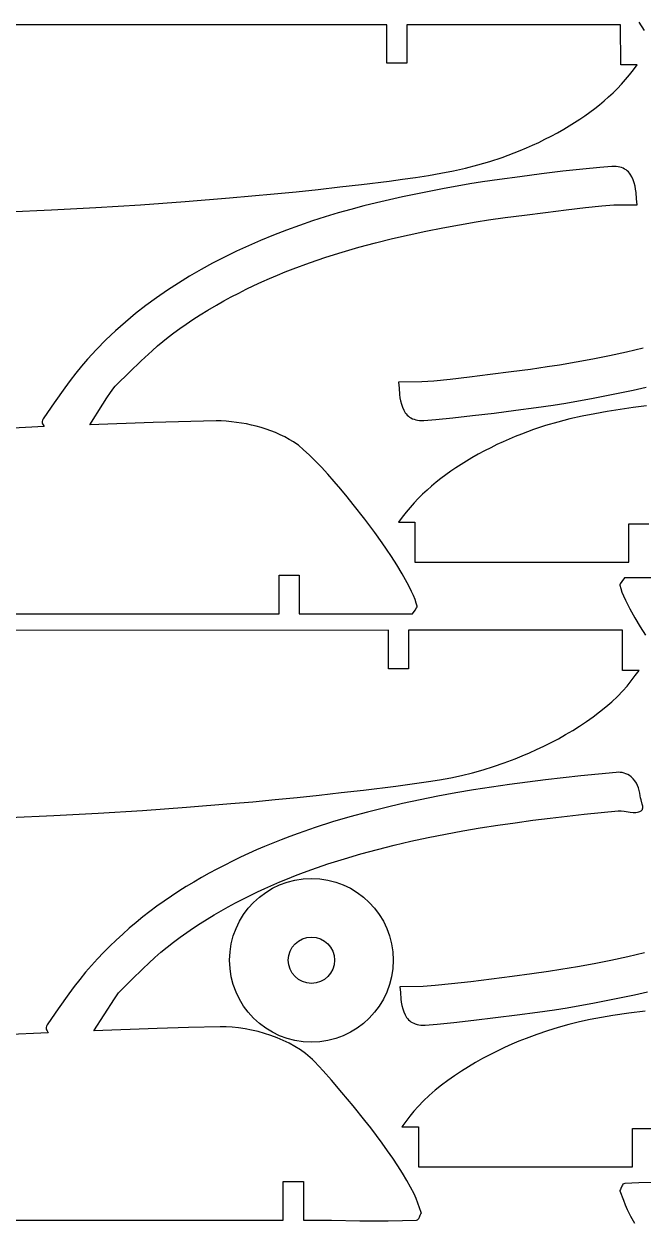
# Model space of a CAD drawing. Extents: x 169 to 749, y 15 to 895.
# Drawn here: x 539.3 to 619.6, y 97.5 to 253 of the extents above; entities that cross this region are included whole.
import ezdxf

# ---------------------------------------------------------------- set-up
doc = ezdxf.new("R2010")
doc.units = 0
doc.layers.get('0').update_dxf_attribs({"linetype": 'CONTINUOUS'})

msp = doc.modelspace()

# ---------------------------------------------------------------- linework, layer by layer
at = {"color": 4}
for p, q in [((586.354528, 252.867103), (506.678328, 252.865503)), ((586.355028, 247.868203), (586.354528, 252.867103)), ((616.698128, 252.867703), (588.954028, 252.867103)), ((588.954028, 252.867103), (588.954528, 247.868203)), ((616.698828, 247.669303), (616.698128, 252.867703)), ((619.07216, 253.217839), (619.758439, 252.12838)), ((588.954528, 247.868203), (586.355028, 247.868203)), ((618.857228, 247.669303), (616.698828, 247.669303)), ((618.365984, 247.008504), (618.857228, 247.669303)), ((616.812731, 245.163034), (617.343953, 245.756432)), ((617.343953, 245.756432), (617.861632, 246.371234)), ((617.861632, 246.371234), (618.365984, 247.008504)), ((615.708786, 244.0362), (616.267748, 244.589978)), ((616.267748, 244.589978), (616.812731, 245.163034)), ((613.945848, 242.479908), (614.548053, 242.982228)), ((614.548053, 242.982228), (615.135626, 243.500638)), ((615.135626, 243.500638), (615.708786, 244.0362)), ((611.386352, 240.61027), (612.049262, 241.058859)), ((612.049262, 241.058859), (612.69667, 241.519287)), ((612.69667, 241.519287), (613.328793, 241.992616)), ((613.328793, 241.992616), (613.945848, 242.479908)), ((609.302428, 239.324903), (610.013153, 239.744355)), ((610.013153, 239.744355), (610.707721, 240.172456)), ((610.707721, 240.172456), (611.386352, 240.61027)), ((606.06215, 237.611017), (606.864614, 238.005995)), ((606.864614, 238.005995), (607.671751, 238.422768)), ((607.671751, 238.422768), (608.484158, 238.862137)), ((608.484158, 238.862137), (609.302428, 239.324903)), ((602.887137, 236.233023), (603.676853, 236.548836)), ((603.676853, 236.548836), (604.468864, 236.883238)), ((604.468864, 236.883238), (605.263765, 237.237031)), ((605.263765, 237.237031), (606.06215, 237.611017)), ((598.163727, 234.683669), (599.739327, 235.139648)), ((599.739327, 235.139648), (601.312211, 235.653963)), ((601.312211, 235.653963), (602.099122, 235.935)), ((602.099122, 235.935), (602.887137, 236.233023)), ((590.078456, 233.054476), (591.739007, 233.314919)), ((591.739007, 233.314919), (593.373051, 233.60165)), ((593.373051, 233.60165), (594.985347, 233.921079)), ((594.985347, 233.921079), (596.580653, 234.279616)), ((596.580653, 234.279616), (598.163727, 234.683669)), ((606.409718, 233.512166), (603.596677, 233.154637)), ((609.213567, 233.84952), (606.409718, 233.512166)), ((611.806651, 234.140847), (609.213567, 233.84952)), ((613.987396, 234.360297), (611.806651, 234.140847)), ((615.55423, 234.482016), (613.987396, 234.360297)), ((615.844094, 234.488153), (615.55423, 234.482016)), ((616.115477, 234.474893), (615.844094, 234.488153)), ((616.369017, 234.443135), (616.115477, 234.474893)), ((616.605349, 234.393778), (616.369017, 234.443135)), ((616.825112, 234.32772), (616.605349, 234.393778)), ((617.02894, 234.245861), (616.825112, 234.32772)), ((617.217472, 234.149098), (617.02894, 234.245861)), ((617.391343, 234.03833), (617.217472, 234.149098)), ((617.55119, 233.914456), (617.391343, 234.03833)), ((617.69765, 233.778375), (617.55119, 233.914456)), ((617.83136, 233.630985), (617.69765, 233.778375)), ((617.952955, 233.473185), (617.83136, 233.630985)), ((618.162351, 233.129948), (617.952955, 233.473185)), ((577.430643, 231.504399), (580.263419, 231.818175)), ((580.263419, 231.818175), (583.076028, 232.147403)), ((583.076028, 232.147403), (586.658803, 232.586819)), ((586.658803, 232.586819), (588.386641, 232.813913)), ((588.386641, 232.813913), (590.078456, 233.054476)), ((597.11813, 232.219516), (593.570607, 231.571433)), ((598.74931, 232.482461), (597.11813, 232.219516)), ((600.976016, 232.802785), (598.74931, 232.482461)), ((603.596677, 233.154637), (600.976016, 232.802785)), ((618.33093, 232.755854), (618.162351, 233.129948)), ((618.463786, 232.358091), (618.33093, 232.755854)), ((618.566012, 231.943849), (618.463786, 232.358091)), ((618.6427, 231.520317), (618.566012, 231.943849)), ((560.161903, 229.930066), (565.95195, 230.39804)), ((565.95195, 230.39804), (568.838354, 230.652896)), ((568.838354, 230.652896), (571.715406, 230.922048)), ((571.715406, 230.922048), (574.580404, 231.205787)), ((574.580404, 231.205787), (577.430643, 231.504399)), ((586.703953, 230.160836), (585.020801, 229.767374)), ((588.398097, 230.535064), (586.703953, 230.160836)), ((590.105646, 230.892966), (588.398097, 230.535064)), ((593.570607, 231.571433), (590.105646, 230.892966)), ((618.698943, 231.094683), (618.6427, 231.520317)), ((618.770468, 230.265868), (618.698943, 231.094683)), ((618.82133, 229.514916), (618.770468, 230.265868)), ((537.168428, 228.572303), (542.848529, 228.839243)), ((542.848529, 228.839243), (548.588562, 229.152976)), ((548.588562, 229.152976), (554.366897, 229.515814)), ((554.366897, 229.515814), (560.161903, 229.930066)), ((581.677828, 228.911104), (580.013183, 228.442477)), ((583.34623, 229.351766), (581.677828, 228.911104)), ((585.020801, 229.767374), (583.34623, 229.351766)), ((606.934105, 228.526504), (609.626304, 228.854671)), ((609.626304, 228.854671), (612.127784, 229.140183)), ((612.127784, 229.140183), (614.254681, 229.358109)), ((614.254681, 229.358109), (615.82313, 229.483516)), ((615.82313, 229.483516), (618.82133, 229.514916)), ((576.685515, 227.409691), (575.017668, 226.839712)), ((578.349883, 227.942976), (576.685515, 227.409691)), ((580.013183, 228.442477), (578.349883, 227.942976)), ((595.777893, 226.915451), (597.93543, 227.285916)), ((597.93543, 227.285916), (599.551852, 227.535387)), ((599.551852, 227.535387), (601.713015, 227.84193)), ((601.713015, 227.84193), (604.235054, 228.180613)), ((604.235054, 228.180613), (606.934105, 228.526504)), ((571.661888, 225.578035), (569.96913, 224.880516)), ((573.343929, 226.23013), (571.661888, 225.578035)), ((575.017668, 226.839712), (573.343929, 226.23013)), ((587.06915, 225.11418), (589.250065, 225.617119)), ((589.250065, 225.617119), (591.43118, 226.083408)), ((591.43118, 226.083408), (593.608466, 226.5154)), ((593.608466, 226.5154), (595.777893, 226.915451)), ((568.385996, 224.189741), (566.819976, 223.467664)), ((569.96913, 224.880516), (568.385996, 224.189741)), ((580.567905, 223.361916), (582.72404, 223.988934)), ((582.72404, 223.988934), (584.892465, 224.572237)), ((584.892465, 224.572237), (587.06915, 225.11418)), ((565.272493, 222.713193), (563.744968, 221.925238)), ((566.819976, 223.467664), (565.272493, 222.713193)), ((576.308624, 221.96732), (578.42809, 222.68883)), ((578.42809, 222.68883), (580.567905, 223.361916)), ((562.238823, 221.102706), (560.755479, 220.244507)), ((563.744968, 221.925238), (562.238823, 221.102706)), ((572.146859, 220.369613), (573.176395, 220.789112)), ((573.176395, 220.789112), (574.213537, 221.195033)), ((574.213537, 221.195033), (576.308624, 221.96732)), ((559.296358, 219.349549), (557.86288, 218.416741)), ((560.755479, 220.244507), (559.296358, 219.349549)), ((569.108923, 219.026709), (570.112619, 219.488706)), ((570.112619, 219.488706), (571.125432, 219.936242)), ((571.125432, 219.936242), (572.146859, 220.369613)), ((557.86288, 218.416741), (556.456469, 217.444992)), ((566.157575, 217.551012), (567.130898, 218.058156)), ((567.130898, 218.058156), (568.114848, 218.549957)), ((568.114848, 218.549957), (569.108923, 219.026709)), ((555.078545, 216.433209), (553.730529, 215.380303)), ((556.456469, 217.444992), (555.078545, 216.433209)), ((563.130192, 215.834102), (564.24483, 216.489516)), ((564.24483, 216.489516), (565.195385, 217.02823)), ((565.195385, 217.02823), (566.157575, 217.551012)), ((553.730529, 215.380303), (552.413843, 214.285182)), ((560.287735, 214.033044), (561.162499, 214.612516)), ((561.162499, 214.612516), (562.106367, 215.210652)), ((562.106367, 215.210652), (563.130192, 215.834102)), ((551.129909, 213.146754), (549.880148, 211.963927)), ((552.413843, 214.285182), (551.129909, 213.146754)), ((558.702098, 212.903498), (559.47122, 213.465588)), ((559.47122, 213.465588), (560.287735, 214.033044)), ((549.880148, 211.963927), (548.665981, 210.735612)), ((556.57055, 211.182926), (557.262618, 211.768816)), ((557.262618, 211.768816), (557.969516, 212.340124)), ((557.969516, 212.340124), (558.702098, 212.903498)), ((548.665981, 210.735612), (547.48883, 209.460716)), ((554.474782, 209.271263), (555.882458, 210.575803)), ((555.882458, 210.575803), (556.57055, 211.182926)), ((615.270572, 209.912548), (613.093273, 209.480556)), ((617.451699, 210.378837), (615.270572, 209.912548)), ((619.632623, 210.881775), (617.451699, 210.378837)), ((546.717195, 208.564014), (545.974335, 207.64349)), ((547.48883, 209.460716), (546.717195, 208.564014)), ((552.952752, 207.801999), (554.474782, 209.271263)), ((607.149883, 208.460597), (604.988733, 208.154068)), ((608.766275, 208.71004), (607.149883, 208.460597)), ((610.923831, 209.080504), (608.766275, 208.71004)), ((613.093273, 209.480556), (610.923831, 209.080504)), ((545.974335, 207.64349), (545.25492, 206.703687)), ((551.22953, 206.114816), (552.952752, 207.801999)), ((594.573936, 206.855787), (592.447029, 206.637851)), ((597.075429, 207.141311), (594.573936, 206.855787)), ((599.767638, 207.46949), (597.075429, 207.141311)), ((602.466696, 207.815387), (599.767638, 207.46949)), ((604.988733, 208.154068), (602.466696, 207.815387)), ((544.553618, 205.749154), (543.184032, 203.814074)), ((545.25492, 206.703687), (544.553618, 205.749154)), ((550.502088, 205.167749), (550.918278, 205.746312)), ((550.918278, 205.746312), (551.089278, 205.960935)), ((551.089278, 205.960935), (551.22953, 206.114816)), ((590.878575, 206.51244), (587.880475, 206.48104)), ((587.880475, 206.48104), (587.931338, 205.730116)), ((587.931338, 205.730116), (588.002863, 204.901315)), ((592.447029, 206.637851), (590.878575, 206.51244)), ((616.59616, 205.102976), (618.303709, 205.460872)), ((618.303709, 205.460872), (619.997853, 205.835093)), ((543.184032, 203.814074), (541.82293, 201.874616)), ((549.499293, 203.643679), (550.01706, 204.444935)), ((550.01706, 204.444935), (550.502088, 205.167749)), ((588.002863, 204.901315), (588.059106, 204.475683)), ((588.059106, 204.475683), (588.135794, 204.052151)), ((588.135794, 204.052151), (588.23802, 203.637906)), ((607.952496, 203.513495), (609.583675, 203.77644)), ((609.583675, 203.77644), (613.131199, 204.424518)), ((613.131199, 204.424518), (616.59616, 205.102976)), ((547.82283, 200.970416), (549.499293, 203.643679)), ((588.23802, 203.637906), (588.370875, 203.24014)), ((588.370875, 203.24014), (588.539455, 202.86604)), ((588.539455, 202.86604), (588.74885, 202.522798)), ((588.74885, 202.522798), (588.870446, 202.364994)), ((588.870446, 202.364994), (589.004156, 202.217601)), ((589.004156, 202.217601), (589.150616, 202.081517)), ((594.895155, 201.855109), (597.488239, 202.146436)), ((597.488239, 202.146436), (600.292088, 202.48379)), ((600.292088, 202.48379), (603.105129, 202.841319)), ((603.105129, 202.841319), (605.725789, 203.193171)), ((605.725789, 203.193171), (607.952496, 203.513495)), ((613.328753, 202.394308), (611.716457, 202.074879)), ((614.962797, 202.681039), (613.328753, 202.394308)), ((616.623348, 202.941481), (614.962797, 202.681039)), ((618.315163, 203.182045), (616.623348, 202.941481)), ((620.043001, 203.409139), (618.315163, 203.182045)), ((541.89873, 200.719716), (536.218629, 200.452776)), ((541.633424, 201.386465), (541.62803, 201.212516)), ((541.62803, 201.212516), (541.662832, 201.07973)), ((541.669905, 201.559354), (541.633424, 201.386465)), ((541.662832, 201.07973), (541.734168, 200.957604)), ((541.734174, 201.724349), (541.669905, 201.559354)), ((541.734168, 200.957604), (541.89873, 200.719716)), ((541.82293, 201.874616), (541.734174, 201.724349)), ((556.012305, 201.237679), (547.82283, 200.970416)), ((564.20283, 201.475316), (556.012305, 201.237679)), ((564.858301, 201.451366), (564.20283, 201.475316)), ((565.514409, 201.410375), (564.858301, 201.451366)), ((566.170231, 201.351777), (565.514409, 201.410375)), ((566.824845, 201.275007), (566.170231, 201.351777)), ((567.477326, 201.179497), (566.824845, 201.275007)), ((568.126751, 201.064681), (567.477326, 201.179497)), ((568.772198, 200.929993), (568.126751, 201.064681)), ((569.412743, 200.774866), (568.772198, 200.929993)), ((570.047462, 200.598735), (569.412743, 200.774866)), ((570.675433, 200.401033), (570.047462, 200.598735)), ((589.150616, 202.081517), (589.310463, 201.95764)), ((589.310463, 201.95764), (589.484334, 201.846869)), ((589.484334, 201.846869), (589.672866, 201.750104)), ((589.672866, 201.750104), (589.876694, 201.668242)), ((589.876694, 201.668242), (590.096457, 201.602182)), ((590.096457, 201.602182), (590.332789, 201.552823)), ((590.332789, 201.552823), (590.586329, 201.521064)), ((590.586329, 201.521064), (590.857712, 201.507803)), ((590.857712, 201.507803), (591.147575, 201.51394)), ((591.147575, 201.51394), (592.71441, 201.635659)), ((592.71441, 201.635659), (594.895155, 201.855109)), ((606.962477, 200.85631), (605.389593, 200.341995)), ((608.538077, 201.312289), (606.962477, 200.85631)), ((610.121151, 201.716342), (608.538077, 201.312289)), ((611.716457, 202.074879), (610.121151, 201.716342)), ((571.295732, 200.181193), (570.675433, 200.401033)), ((571.907435, 199.93865), (571.295732, 200.181193)), ((572.50962, 199.672838), (571.907435, 199.93865)), ((573.101363, 199.383188), (572.50962, 199.672838)), ((573.681741, 199.069137), (573.101363, 199.383188)), ((574.24983, 198.730116), (573.681741, 199.069137)), ((602.23294, 199.11272), (601.43804, 198.758927)), ((603.024951, 199.447122), (602.23294, 199.11272)), ((603.814667, 199.762935), (603.024951, 199.447122)), ((604.602683, 200.060958), (603.814667, 199.762935)), ((605.389593, 200.341995), (604.602683, 200.060958)), ((574.552774, 198.528459), (574.24983, 198.730116)), ((574.872312, 198.293265), (574.552774, 198.528459)), ((575.556003, 197.730317), (574.872312, 198.293265)), ((576.290567, 197.057369), (575.556003, 197.730317)), ((599.030053, 197.57319), (598.217646, 197.133821)), ((599.837191, 197.989963), (599.030053, 197.57319)), ((600.639655, 198.384941), (599.837191, 197.989963)), ((601.43804, 198.758927), (600.639655, 198.384941)), ((577.06567, 196.290516), (576.290567, 197.057369)), ((577.870974, 195.445856), (577.06567, 196.290516)), ((596.688652, 196.251603), (595.994083, 195.823502)), ((597.399376, 196.671055), (596.688652, 196.251603)), ((598.217646, 197.133821), (597.399376, 196.671055)), ((578.696145, 194.539484), (577.870974, 195.445856)), ((579.530847, 193.587497), (578.696145, 194.539484)), ((594.005134, 194.476671), (593.373012, 194.003342)), ((594.652542, 194.937099), (594.005134, 194.476671)), ((595.315452, 195.385688), (594.652542, 194.937099)), ((595.994083, 195.823502), (595.315452, 195.385688)), ((580.364743, 192.605991), (579.530847, 193.587497)), ((592.153751, 193.01373), (591.566178, 192.49532)), ((592.755957, 193.51605), (592.153751, 193.01373)), ((593.373012, 194.003342), (592.755957, 193.51605)), ((581.187498, 191.611062), (580.364743, 192.605991)), ((581.988777, 190.618807), (581.187498, 191.611062)), ((590.434056, 191.40598), (589.889073, 190.832924)), ((590.993019, 191.959758), (590.434056, 191.40598)), ((591.566178, 192.49532), (590.993019, 191.959758)), ((583.48556, 188.706704), (581.988777, 190.618807)), ((589.357851, 190.239526), (588.840173, 189.624724)), ((589.889073, 190.832924), (589.357851, 190.239526)), ((584.772407, 186.99845), (583.48556, 188.706704)), ((588.33582, 188.987454), (587.844576, 188.326655)), ((587.844576, 188.326655), (590.002976, 188.326655)), ((588.840173, 189.624724), (588.33582, 188.987454)), ((590.002976, 188.326655), (590.003676, 183.128255)), ((617.747776, 183.128855), (617.747276, 188.127755)), ((617.747276, 188.127755), (620.346776, 188.127755)), ((585.76663, 185.622816), (584.772407, 186.99845)), ((586.307784, 184.834086), (585.76663, 185.622816)), ((586.943366, 183.867575), (586.307784, 184.834086)), ((587.629646, 182.778116), (586.943366, 183.867575)), ((588.322893, 181.620541), (587.629646, 182.778116)), ((590.003676, 183.128255), (617.747776, 183.128855)), ((572.38883, 176.426516), (572.38893, 181.425316)), ((572.38893, 181.425316), (574.98853, 181.425516)), ((574.98853, 181.425516), (574.98833, 176.426516)), ((588.979376, 180.449681), (588.322893, 181.620541)), ((589.280164, 179.876405), (588.979376, 180.449681)), ((616.845575, 180.617522), (616.653013, 180.322697)), ((617.21045, 181.114022), (616.845575, 180.617522)), ((631.88545, 181.114322), (617.21045, 181.114022)), ((589.555363, 179.320369), (589.280164, 179.876405)), ((589.799506, 178.788429), (589.555363, 179.320369)), ((590.007125, 178.287437), (589.799506, 178.788429)), ((616.596578, 180.20902), (616.58285, 180.135122)), ((616.58285, 180.135122), (616.701025, 179.71659)), ((616.653013, 180.322697), (616.596578, 180.20902)), ((616.701025, 179.71659), (616.866655, 179.253401)), ((616.866655, 179.253401), (617.074275, 178.752409)), ((590.172756, 177.824248), (590.007125, 178.287437)), ((590.29093, 177.405716), (590.172756, 177.824248)), ((590.220768, 177.218141), (590.277203, 177.331818)), ((590.277203, 177.331818), (590.29093, 177.405716)), ((617.074275, 178.752409), (617.318417, 178.220467)), ((617.318417, 178.220467), (617.593616, 177.66443)), ((617.593616, 177.66443), (617.894405, 177.091151)), ((492.71263, 176.424816), (572.38883, 176.426516)), ((574.98833, 176.426516), (589.66333, 176.426816)), ((589.66333, 176.426816), (590.028205, 176.923316)), ((590.028205, 176.923316), (590.220768, 177.218141)), ((617.894405, 177.091151), (618.550888, 175.920284)), ((618.550888, 175.920284), (619.244134, 174.762697)), ((586.580721, 174.287502), (506.872721, 174.286002)), ((586.581221, 169.286602), (586.580721, 174.287502)), ((616.936221, 174.288102), (589.181221, 174.287602)), ((589.181221, 174.287602), (589.181721, 169.286702)), ((616.937121, 169.087702), (616.936221, 174.288102)), ((619.244134, 174.762697), (619.930414, 173.67322)), ((589.181721, 169.286702), (586.581221, 169.286602)), ((619.096421, 169.087702), (616.937121, 169.087702)), ((618.075209, 167.721527), (618.601148, 168.410821)), ((618.601148, 168.410821), (619.096421, 169.087702)), ((616.283226, 165.71971), (616.981921, 166.432002)), ((616.981921, 166.432002), (617.531251, 167.051396)), ((617.531251, 167.051396), (618.075209, 167.721527)), ((614.769279, 164.352545), (615.544495, 165.026379)), ((615.544495, 165.026379), (616.283226, 165.71971)), ((613.123596, 163.065518), (613.961129, 163.698746)), ((613.961129, 163.698746), (614.769279, 164.352545)), ((610.470209, 161.294627), (611.374585, 161.862922)), ((611.374585, 161.862922), (612.260231, 162.453397)), ((612.260231, 162.453397), (613.123596, 163.065518)), ((607.680208, 159.728198), (608.619469, 160.226729)), ((608.619469, 160.226729), (609.550653, 160.749051)), ((609.550653, 160.749051), (610.470209, 161.294627)), ((604.849468, 158.380722), (605.791656, 158.804658)), ((605.791656, 158.804658), (606.73642, 159.253996)), ((606.73642, 159.253996), (607.680208, 159.728198)), ((600.21566, 156.619451), (601.597447, 157.092063)), ((601.597447, 157.092063), (602.987021, 157.611202)), ((602.987021, 157.611202), (603.913406, 157.982725)), ((603.913406, 157.982725), (604.849468, 158.380722)), ((596.055299, 155.461732), (597.450759, 155.80619)), ((597.450759, 155.80619), (598.835488, 156.191461)), ((598.835488, 156.191461), (600.21566, 156.619451)), ((616.096371, 155.847698), (611.522146, 155.393335)), ((616.361404, 155.862174), (616.096371, 155.847698)), ((616.624011, 155.852659), (616.361404, 155.862174)), ((616.88263, 155.818935), (616.624011, 155.852659)), ((617.135696, 155.760785), (616.88263, 155.818935)), ((617.381646, 155.677994), (617.135696, 155.760785)), ((617.618918, 155.570343), (617.381646, 155.677994)), ((617.845947, 155.437617), (617.618918, 155.570343)), ((583.300821, 153.559602), (587.525421, 154.080165)), ((587.525421, 154.080165), (589.635471, 154.357776)), ((589.635471, 154.357776), (591.742821, 154.654202)), ((591.742821, 154.654202), (593.207503, 154.887643)), ((593.207503, 154.887643), (594.642938, 155.156185)), ((594.642938, 155.156185), (596.055299, 155.461732)), ((599.952479, 153.941305), (597.618233, 153.578623)), ((602.288585, 154.277951), (599.952479, 153.941305)), ((604.623399, 154.591801), (602.288585, 154.277951)), ((606.953771, 154.886098), (604.623399, 154.591801)), ((609.236627, 155.151252), (606.953771, 154.886098)), ((611.522146, 155.393335), (609.236627, 155.151252)), ((618.061171, 155.279598), (617.845947, 155.437617)), ((618.326782, 155.031927), (618.061171, 155.279598)), ((618.551774, 154.760137), (618.326782, 155.031927)), ((618.73912, 154.467254), (618.551774, 154.760137)), ((618.891796, 154.15631), (618.73912, 154.467254)), ((619.012774, 153.830333), (618.891796, 154.15631)), ((571.84779, 152.320135), (574.713519, 152.605151)), ((574.713519, 152.605151), (577.577671, 152.906399)), ((577.577671, 152.906399), (580.440141, 153.224382)), ((580.440141, 153.224382), (583.300821, 153.559602)), ((592.967925, 152.762182), (590.658166, 152.301941)), ((595.288998, 153.186662), (592.967925, 152.762182)), ((597.618233, 153.578623), (595.288998, 153.186662)), ((619.10503, 153.492352), (619.012774, 153.830333)), ((619.171538, 153.145397), (619.10503, 153.492352)), ((619.215271, 152.792498), (619.171538, 153.145397)), ((619.26054, 152.542136), (619.215271, 152.792498)), ((619.338179, 152.275396), (619.26054, 152.542136)), ((548.878015, 150.564051), (554.62629, 150.922767)), ((554.62629, 150.922767), (560.371246, 151.33234)), ((560.371246, 151.33234), (566.112031, 151.796789)), ((566.112031, 151.796789), (568.980592, 152.050848)), ((568.980592, 152.050848), (571.84779, 152.320135)), ((586.09128, 151.268253), (583.820889, 150.694838)), ((588.362871, 151.802698), (586.09128, 151.268253)), ((590.658166, 152.301941), (588.362871, 151.802698)), ((614.16088, 150.65249), (616.365371, 150.847198)), ((616.365371, 150.847198), (616.746514, 150.84862)), ((616.746514, 150.84862), (617.138339, 150.806905)), ((617.138339, 150.806905), (617.929121, 150.68176)), ((619.205947, 150.786139), (619.364771, 150.878498)), ((619.510633, 151.731885), (619.338179, 152.275396)), ((619.364771, 150.878498), (619.450843, 150.952451)), ((619.450843, 150.952451), (619.512537, 151.038198)), ((619.565487, 151.474669), (619.510633, 151.731885)), ((619.512537, 151.038198), (619.552351, 151.134515)), ((619.552351, 151.134515), (619.572782, 151.24018)), ((619.572782, 151.24018), (619.565487, 151.474669)), ((537.374921, 149.983102), (543.127274, 150.252169)), ((543.127274, 150.252169), (548.878015, 150.564051)), ((579.302946, 149.417273), (577.065011, 148.706207)), ((581.556508, 150.078997), (579.302946, 149.417273)), ((583.820889, 150.694838), (581.556508, 150.078997)), ((600.747064, 149.001986), (603.018632, 149.329005)), ((603.018632, 149.329005), (605.290891, 149.634286)), ((605.290891, 149.634286), (607.561771, 149.921198)), ((607.561771, 149.921198), (609.759286, 150.184137)), ((609.759286, 150.184137), (611.958921, 150.429685)), ((611.958921, 150.429685), (614.16088, 150.65249)), ((617.929121, 150.68176), (618.315617, 150.642179)), ((618.315617, 150.642179), (618.687877, 150.647159)), ((618.687877, 150.647159), (618.866722, 150.67321)), ((618.866722, 150.67321), (619.039672, 150.718623)), ((619.039672, 150.718623), (619.205947, 150.786139)), ((574.847514, 147.942344), (573.747933, 147.539534)), ((577.065011, 148.706207), (574.847514, 147.942344)), ((591.709121, 147.409145), (593.957216, 147.856809)), ((593.957216, 147.856809), (596.214285, 148.269257)), ((596.214285, 148.269257), (598.478258, 148.64986)), ((598.478258, 148.64986), (600.747064, 149.001986)), ((570.493071, 146.242398), (569.442954, 145.788716)), ((571.57011, 146.689992), (570.493071, 146.242398)), ((572.655264, 147.122227), (571.57011, 146.689992)), ((573.747933, 147.539534), (572.655264, 147.122227)), ((585.145261, 145.86854), (587.307734, 146.414151)), ((587.307734, 146.414151), (589.472071, 146.922898)), ((589.472071, 146.922898), (591.709121, 147.409145)), ((567.360128, 144.839352), (566.328618, 144.342844)), ((568.39844, 145.321171), (567.360128, 144.839352)), ((569.442954, 145.788716), (568.39844, 145.321171)), ((578.712311, 143.976858), (580.843221, 144.65326)), ((580.843221, 144.65326), (582.988981, 145.282699)), ((582.988981, 145.282699), (585.145261, 145.86854)), ((564.288397, 143.304119), (563.280885, 142.761076)), ((565.304508, 143.831238), (564.288397, 143.304119)), ((566.328618, 144.342844), (565.304508, 143.831238)), ((575.55326, 142.866831), (576.60058, 143.250124)), ((576.60058, 143.250124), (578.712311, 143.976858)), ((561.294053, 141.62557), (560.315932, 141.032282)), ((562.282571, 142.201698), (561.294053, 141.62557)), ((563.280885, 142.761076), (562.282571, 142.201698)), ((570.512919, 140.780359), (572.451971, 141.632198)), ((572.451971, 141.632198), (573.478414, 142.058289)), ((573.478414, 142.058289), (574.512357, 142.469693)), ((574.512357, 142.469693), (575.55326, 142.866831)), ((559.348806, 140.421422), (558.393274, 139.792576)), ((560.315932, 141.032282), (559.348806, 140.421422)), ((568.596469, 139.875601), (569.551585, 140.334784)), ((569.551585, 140.334784), (570.512919, 140.780359)), ((556.519389, 138.47928), (555.602235, 137.794006)), ((557.449935, 139.145333), (556.519389, 138.47928)), ((558.393274, 139.792576), (557.449935, 139.145333)), ((564.849558, 137.895223), (565.774117, 138.41262)), ((565.774117, 138.41262), (566.707167, 138.914897)), ((566.707167, 138.914897), (567.648141, 139.402431)), ((567.648141, 139.402431), (568.596469, 139.875601)), ((554.699071, 137.089098), (553.808543, 136.365578)), ((555.602235, 137.794006), (554.699071, 137.089098)), ((562.132514, 136.248521), (563.028189, 136.813551)), ((563.028189, 136.813551), (563.934059, 137.362326)), ((563.934059, 137.362326), (564.849558, 137.895223)), ((552.93071, 135.62531), (552.066885, 134.868017)), ((553.808543, 136.365578), (552.93071, 135.62531)), ((560.374026, 135.068181), (561.247604, 135.666857)), ((561.247604, 135.666857), (562.132514, 136.248521)), ((551.218383, 134.093423), (550.386517, 133.30125)), ((552.066885, 134.868017), (551.218383, 134.093423)), ((557.826971, 133.166298), (558.663141, 133.818279)), ((558.663141, 133.818279), (559.512349, 134.452114)), ((559.512349, 134.452114), (560.374026, 135.068181)), ((549.5726, 132.491223), (548.777947, 131.663064)), ((550.386517, 133.30125), (549.5726, 132.491223)), ((556.239349, 131.819263), (557.023406, 132.504207)), ((557.023406, 132.504207), (557.826971, 133.166298)), ((619.804598, 132.426658), (617.623674, 131.923719)), ((548.003871, 130.816498), (547.231936, 129.919425)), ((548.777947, 131.663064), (548.003871, 130.816498)), ((554.715571, 130.397923), (555.471252, 131.115743)), ((555.471252, 131.115743), (556.239349, 131.819263)), ((611.095806, 130.625387), (608.93825, 130.254922)), ((613.265248, 131.025438), (611.095806, 130.625387)), ((615.442547, 131.45743), (613.265248, 131.025438)), ((617.623674, 131.923719), (615.442547, 131.45743)), ((547.231936, 129.919425), (546.488777, 128.998534)), ((553.227268, 128.936494), (554.715571, 130.397923)), ((602.63867, 129.360225), (599.939613, 129.014334)), ((605.160708, 129.698908), (602.63867, 129.360225)), ((607.321857, 130.005451), (605.160708, 129.698908)), ((608.93825, 130.254922), (607.321857, 130.005451)), ((545.769065, 128.058365), (545.067471, 127.10346)), ((546.488777, 128.998534), (545.769065, 128.058365)), ((551.746071, 127.469198), (553.227268, 128.936494)), ((591.05055, 128.057322), (588.05245, 128.025922)), ((588.05245, 128.025922), (588.103313, 127.27497)), ((592.619004, 128.182729), (591.05055, 128.057322)), ((594.745911, 128.400655), (592.619004, 128.182729)), ((597.247403, 128.686167), (594.745911, 128.400655)), ((599.939613, 129.014334), (597.247403, 128.686167)), ((545.067471, 127.10346), (543.697314, 125.167605)), ((549.659933, 124.399135), (550.996671, 126.465898)), ((550.996671, 126.465898), (551.346058, 126.988435)), ((551.346058, 126.988435), (551.535672, 127.238055)), ((551.535672, 127.238055), (551.746071, 127.469198)), ((588.103313, 127.27497), (588.174838, 126.446155)), ((588.174838, 126.446155), (588.231081, 126.020521)), ((588.231081, 126.020521), (588.307769, 125.596989)), ((609.75565, 125.321322), (613.303174, 125.9694)), ((613.303174, 125.9694), (616.768135, 126.647856)), ((616.768135, 126.647856), (618.475684, 127.005751)), ((618.475684, 127.005751), (620.169828, 127.37997)), ((543.697314, 125.167605), (542.335671, 123.227298)), ((548.337971, 122.322698), (549.659933, 124.399135)), ((588.307769, 125.596989), (588.409994, 125.182747)), ((588.409994, 125.182747), (588.54285, 124.784984)), ((588.54285, 124.784984), (588.711429, 124.41089)), ((588.711429, 124.41089), (588.920825, 124.067653)), ((600.464063, 124.028672), (603.277104, 124.386201)), ((603.277104, 124.386201), (605.897764, 124.738053)), ((605.897764, 124.738053), (608.124471, 125.058377)), ((608.124471, 125.058377), (609.75565, 125.321322)), ((617.768428, 124.591755), (615.660994, 124.295286)), ((619.878469, 124.869361), (617.768428, 124.591755)), ((542.182583, 122.911885), (542.14615, 122.738921)), ((542.24686, 123.076955), (542.182583, 122.911885)), ((542.335671, 123.227298), (542.24686, 123.076955)), ((564.724571, 122.827798), (560.627161, 122.728851)), ((565.498961, 122.823178), (564.724571, 122.827798)), ((566.298224, 122.778992), (565.498961, 122.823178)), ((588.920825, 124.067653), (589.042421, 123.909853)), ((589.042421, 123.909853), (589.17613, 123.762463)), ((589.17613, 123.762463), (589.32259, 123.626382)), ((589.32259, 123.626382), (589.482438, 123.502508)), ((589.482438, 123.502508), (589.656309, 123.39174)), ((589.656309, 123.39174), (589.84484, 123.294977)), ((589.84484, 123.294977), (590.048669, 123.213118)), ((590.048669, 123.213118), (590.268431, 123.14706)), ((590.268431, 123.14706), (590.504764, 123.097703)), ((590.504764, 123.097703), (590.758304, 123.065945)), ((590.758304, 123.065945), (591.029687, 123.052685)), ((591.029687, 123.052685), (591.31955, 123.058822)), ((591.31955, 123.058822), (592.886384, 123.180541)), ((592.886384, 123.180541), (595.06713, 123.399991)), ((595.06713, 123.399991), (597.660214, 123.691318)), ((597.660214, 123.691318), (600.464063, 124.028672)), ((609.953056, 123.143348), (608.568327, 122.758078)), ((611.348515, 123.487805), (609.953056, 123.143348)), ((612.760876, 123.793347), (611.348515, 123.487805)), ((614.196312, 124.061874), (612.760876, 123.793347)), ((615.660994, 124.295286), (614.196312, 124.061874)), ((542.411571, 122.071898), (536.659218, 121.802859)), ((542.14615, 122.738921), (542.140871, 122.564898)), ((542.140871, 122.564898), (542.175616, 122.432038)), ((542.175616, 122.432038), (542.246933, 122.309848)), ((542.246933, 122.309848), (542.411571, 122.071898)), ((556.530446, 122.604648), (548.337971, 122.322698)), ((560.627161, 122.728851), (556.530446, 122.604648)), ((567.116761, 122.695816), (566.298224, 122.778992)), ((567.948975, 122.574227), (567.116761, 122.695816)), ((568.789268, 122.414803), (567.948975, 122.574227)), ((569.63204, 122.21812), (568.789268, 122.414803)), ((570.471695, 121.984755), (569.63204, 122.21812)), ((571.302633, 121.715285), (570.471695, 121.984755)), ((572.119257, 121.410288), (571.302633, 121.715285)), ((572.915968, 121.07034), (572.119257, 121.410288)), ((604.416794, 121.338386), (603.490409, 120.966846)), ((605.806368, 121.857496), (604.416794, 121.338386)), ((607.188155, 122.330094), (605.806368, 121.857496)), ((608.568327, 122.758078), (607.188155, 122.330094)), ((573.687169, 120.696018), (572.915968, 121.07034)), ((574.42726, 120.287899), (573.687169, 120.696018)), ((575.130644, 119.846561), (574.42726, 120.287899)), ((575.791723, 119.37258), (575.130644, 119.846561)), ((601.612159, 120.144883), (600.667395, 119.695534)), ((602.554347, 120.568832), (601.612159, 120.144883)), ((603.490409, 120.966846), (602.554347, 120.568832)), ((576.404898, 118.866533), (575.791723, 119.37258)), ((576.691772, 118.601665), (576.404898, 118.866533)), ((576.964571, 118.328998), (576.691772, 118.601665)), ((578.074021, 117.13536), (576.964571, 118.328998)), ((597.853162, 118.200455), (596.933606, 117.654873)), ((598.784346, 118.722784), (597.853162, 118.200455)), ((599.723607, 119.221322), (598.784346, 118.722784)), ((600.667395, 119.695534), (599.723607, 119.221322)), ((579.157371, 115.917798), (578.074021, 117.13536)), ((596.02923, 117.086575), (595.143584, 116.496096)), ((596.933606, 117.654873), (596.02923, 117.086575)), ((580.531261, 114.329298), (579.157371, 115.917798)), ((593.442686, 115.250744), (592.634536, 114.596943)), ((594.280219, 115.883973), (593.442686, 115.250744)), ((595.143584, 116.496096), (594.280219, 115.883973)), ((581.998877, 112.571566), (580.531261, 114.329298)), ((591.85932, 113.923109), (591.120589, 113.229778)), ((592.634536, 114.596943), (591.85932, 113.923109)), ((583.50854, 110.692362), (581.998877, 112.571566)), ((590.421894, 112.517486), (589.872567, 111.898148)), ((591.120589, 113.229778), (590.421894, 112.517486)), ((584.26299, 109.722134), (583.50854, 110.692362)), ((588.802751, 110.538723), (588.307594, 109.861786)), ((589.328631, 111.228036), (588.802751, 110.538723)), ((589.872567, 111.898148), (589.328631, 111.228036)), ((585.008571, 108.739448), (584.26299, 109.722134)), ((588.307594, 109.861786), (590.466894, 109.861786)), ((590.466894, 109.861786), (590.467594, 104.661386)), ((618.222094, 109.662786), (620.822594, 109.662886)), ((618.222594, 104.661886), (618.222094, 109.662786)), ((585.738824, 107.750274), (585.008571, 108.739448)), ((586.447289, 106.760583), (585.738824, 107.750274)), ((587.127506, 105.776344), (586.447289, 106.760583)), ((587.773014, 104.803529), (587.127506, 105.776344)), ((588.377355, 103.848106), (587.773014, 104.803529)), ((590.467594, 104.661386), (618.222594, 104.661886)), ((572.913771, 97.768998), (572.913871, 102.769998)), ((572.913871, 102.769998), (575.514471, 102.769998)), ((575.514471, 102.769998), (575.514271, 97.769098)), ((588.934068, 102.916047), (588.377355, 103.848106)), ((589.436694, 102.013321), (588.934068, 102.916047)), ((620.89253, 102.639939), (619.058568, 102.600685)), ((589.878771, 101.145898), (589.436694, 102.013321)), ((590.140475, 100.557782), (589.878771, 101.145898)), ((616.592428, 101.604698), (616.587716, 101.572036)), ((616.587716, 101.572036), (616.598228, 101.537798)), ((616.661826, 101.732493), (616.592428, 101.604698)), ((616.598228, 101.537798), (617.045978, 100.328698)), ((616.723686, 101.875665), (616.661826, 101.732493)), ((616.845466, 102.169536), (616.723686, 101.875665)), ((616.915718, 102.300928), (616.845466, 102.169536)), ((616.999102, 102.409087), (616.915718, 102.300928)), ((617.100783, 102.484362), (616.999102, 102.409087)), ((617.225928, 102.517098), (617.100783, 102.484362)), ((619.058568, 102.600685), (617.225928, 102.517098)), ((590.375133, 99.957798), (590.140475, 100.557782)), ((590.822971, 98.748698), (590.375133, 99.957798)), ((617.045978, 100.328698), (617.280625, 99.728714)), ((617.280625, 99.728714), (617.542328, 99.140598)), ((590.421999, 97.877409), (590.505386, 97.985568)), ((590.505386, 97.985568), (590.575646, 98.11696)), ((590.575646, 98.11696), (590.697455, 98.41083)), ((590.697455, 98.41083), (590.759341, 98.554003)), ((590.759341, 98.554003), (590.828771, 98.681798)), ((590.833446, 98.71446), (590.822971, 98.748698)), ((590.828771, 98.681798), (590.833446, 98.71446)), ((617.542328, 99.140598), (617.984406, 98.273175)), ((617.984406, 98.273175), (618.487031, 97.370449)), ((493.205771, 97.767498), (572.913771, 97.768998)), ((575.514271, 97.769098), (577.349728, 97.7572)), ((577.349728, 97.7572), (579.185696, 97.728251)), ((579.185696, 97.728251), (582.857946, 97.660123)), ((582.857946, 97.660123), (584.693618, 97.641404)), ((584.693618, 97.641404), (586.528583, 97.646557)), ((586.528583, 97.646557), (588.362536, 97.685811)), ((588.362536, 97.685811), (590.195171, 97.769398)), ((590.195171, 97.769398), (590.320316, 97.802134)), ((590.320316, 97.802134), (590.421999, 97.877409))]:
    msp.add_line(p, q, dxfattribs=at)
for points in [[(565.943055, 131.475258), (565.943055, 137.341542), (570.698552, 142.097038), (576.564836, 142.097038)], [(576.564836, 142.097038), (582.431119, 142.097038), (587.186616, 137.341542), (587.186616, 131.475258)], [(576.564836, 120.853477), (570.698552, 120.853477), (565.943055, 125.608974), (565.943055, 131.475258)], [(587.186616, 131.475258), (587.186616, 125.608974), (582.431119, 120.853477), (576.564836, 120.853477)]]:
    msp.add_open_spline(points, degree=3, dxfattribs=at)
at = {"color": 7}
for points in [[(573.564836, 131.475258), (573.564836, 133.132158), (574.907936, 134.475258), (576.564836, 134.475258)], [(576.564836, 134.475258), (578.221736, 134.475258), (579.564836, 133.132158), (579.564836, 131.475258)], [(576.564836, 128.475258), (574.907936, 128.475258), (573.564836, 129.818358), (573.564836, 131.475258)], [(579.564836, 131.475258), (579.564836, 129.818358), (578.221736, 128.475258), (576.564836, 128.475258)]]:
    msp.add_open_spline(points, degree=3, dxfattribs=at)

doc.saveas('drawing.dxf')
